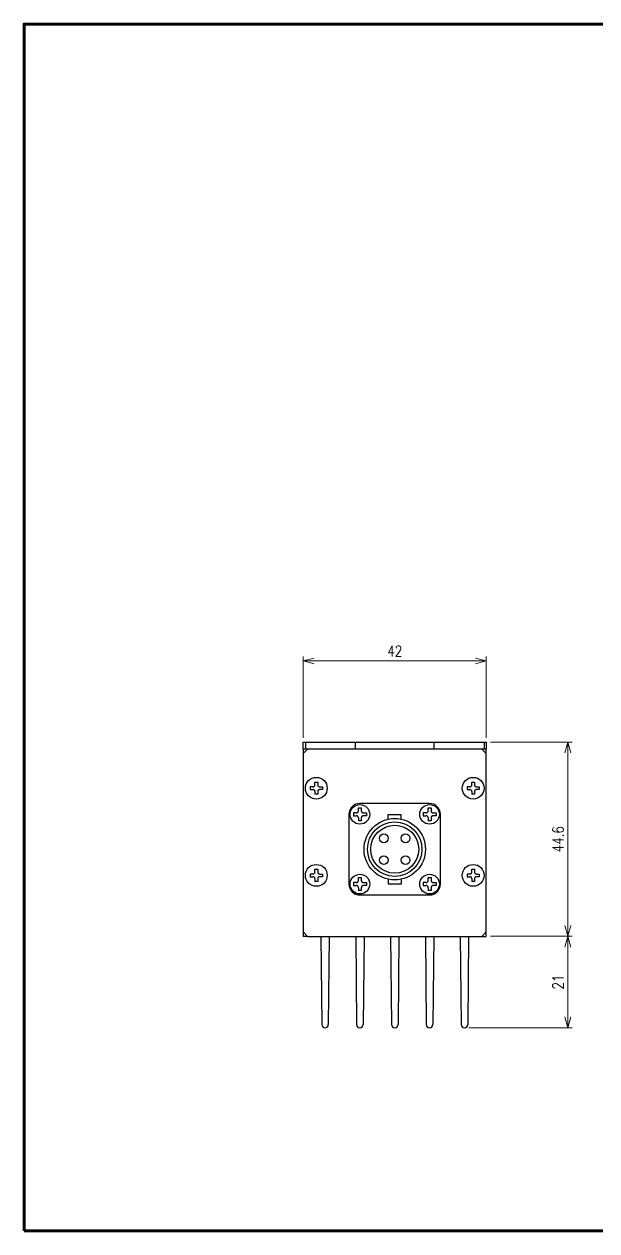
# Model space of a CAD drawing. Header units: millimetres. Extents: x 4 to 387, y 0 to 281.
# Drawn here: x 4 to 135.5, y 4 to 281 of the extents above; entities that cross this region are included whole.
import ezdxf

# ---------------------------------------------------------------- set-up
doc = ezdxf.new("R2010")
doc.units = ezdxf.units.MM
doc.linetypes.add('C6CONTINUOUS', pattern=[0])
doc.linetypes.add('C6DOT', pattern=[16, 8, -8])
doc.layers.get('0').update_dxf_attribs({"lineweight": 30})
doc.layers.get('Defpoints').update_dxf_attribs({"lineweight": 9})
doc.layers.add('2KD_寸法１', color=7, linetype='Continuous', lineweight=15)
doc.layers.add('AUX', color=7, linetype='Continuous', lineweight=40)
doc.styles.get("Standard").update_dxf_attribs({"font": 'simplex.shx', "width": 0.8, "bigfont": 'extfont.shx'})
doc.dimstyles.new('KD-STD', dxfattribs={"dimscale": 0, "dimtxt": 2.5, "dimasz": 2.5, "dimexe": 1, "dimexo": 1, "dimgap": 1, "dimtad": 1, "dimdsep": 46, "dimtxsty": 'Standard', "dimblk": 'OPEN30', "dimcen": 0, "dimadec": 0, "dimazin": 0, "dimtfac": 1, "dimtmove": 0, "dimatfit": 3, "dimldrblk": 'OPEN30', "dimfxl": 1, "dimtfill": 1, "dimtolj": 1, "dimtzin": 0, "dimlwd": 15, "dimlwe": 15, "dimarcsym": 0})

# ---------------------------------------------------------------- blocks, each defined once
blk = doc.blocks.new('_Open30')
at = {"lineweight": -2}
for p, q in [((-1, 0.27), (0, 0)), ((0, 0), (-1, -0.27)), ((0, 0), (-1, 0))]:
    blk.add_line(p, q, dxfattribs=at)
blk = doc.blocks.new('*D34')
at = {"layer": '2KD_寸法１', "color": 0, "lineweight": 15}
for p, q in [((68.07, 117.21), (68.07, 135.82)), ((110.07, 117.21), (110.07, 135.82)), ((70.57, 134.82), (107.57, 134.82))]:
    blk.add_line(p, q, dxfattribs=at)
at = {"layer": 'Defpoints', "color": 0}
for p in [(110.07, 134.82), (68.07, 116.21), (110.07, 116.21)]:
    blk.add_point(p, dxfattribs=at)
at = {"layer": '2KD_寸法１', "color": 0, "lineweight": 15, "xscale": 2.5, "yscale": 2.5, "zscale": 2.5, "rotation": 180}
blk.add_blockref('_Open30', (68.07, 134.82), dxfattribs=at)
at = {"layer": '2KD_寸法１', "color": 0, "lineweight": 15, "xscale": 2.5, "yscale": 2.5, "zscale": 2.5}
blk.add_blockref('_Open30', (110.07, 134.82), dxfattribs=at)
at = {"layer": '2KD_寸法１', "color": 0, "insert": (89.07, 137.07), "char_height": 2.5, "attachment_point": 5, "bg_fill": 3, "box_fill_scale": 1.1, "bg_fill_color": 9, "bg_fill_true_color": 13158600, "bg_fill_transparency": 4391078}
blk.add_mtext('\\A1;42', dxfattribs=at)
blk = doc.blocks.new('*D35')
at = {"layer": '2KD_寸法１', "color": 0, "lineweight": 15}
for p, q in [((111.07, 116.21), (129.81, 116.21)), ((128.81, 113.71), (128.81, 74.11)), ((111.07, 71.61), (129.81, 71.61))]:
    blk.add_line(p, q, dxfattribs=at)
at = {"layer": 'Defpoints', "color": 0}
for p in [(110.07, 116.21), (110.07, 71.61), (128.81, 71.61)]:
    blk.add_point(p, dxfattribs=at)
at = {"layer": '2KD_寸法１', "color": 0, "lineweight": 15, "xscale": 2.5, "yscale": 2.5, "zscale": 2.5}
for p, rotation in [((128.81, 116.21), 90), ((128.81, 71.61), 270)]:
    blk.add_blockref('_Open30', p, dxfattribs=dict(at, rotation=rotation))
at = {"layer": '2KD_寸法１', "color": 0, "insert": (126.56, 93.91), "char_height": 2.5, "attachment_point": 5, "rotation": 90, "bg_fill": 3, "box_fill_scale": 1.1, "bg_fill_color": 9, "bg_fill_true_color": 13158600, "bg_fill_transparency": 4390918}
blk.add_mtext('\\A1;44.6', dxfattribs=at)
blk = doc.blocks.new('*D36')
at = {"layer": '2KD_寸法１', "color": 0, "lineweight": 15}
for p, q in [((111.07, 71.61), (129.81, 71.61)), ((128.81, 69.11), (128.81, 53.11)), ((106.07, 50.61), (129.81, 50.61))]:
    blk.add_line(p, q, dxfattribs=at)
at = {"layer": 'Defpoints', "color": 0}
for p in [(110.07, 71.61), (105.07, 50.61), (128.81, 50.61)]:
    blk.add_point(p, dxfattribs=at)
at = {"layer": '2KD_寸法１', "color": 0, "lineweight": 15, "xscale": 2.5, "yscale": 2.5, "zscale": 2.5}
for p, rotation in [((128.81, 71.61), 90), ((128.81, 50.61), 270)]:
    blk.add_blockref('_Open30', p, dxfattribs=dict(at, rotation=rotation))
at = {"layer": '2KD_寸法１', "color": 0, "insert": (126.56, 61.11), "char_height": 2.5, "attachment_point": 5, "rotation": 90, "bg_fill": 3, "box_fill_scale": 1.1, "bg_fill_color": 9, "bg_fill_true_color": 13158600, "bg_fill_transparency": 4391034}
blk.add_mtext('\\A1;21', dxfattribs=at)
blk = doc.blocks.new('A$C6B544B36')
at = {"linetype": 'C6CONTINUOUS'}
for p, q in [((-21, 0), (21, 0)), ((-21, -1.6), (-21, 0)), ((-20.5, 0), (-20.5, -1.6)), ((20.5, 0), (20.5, -1.6)), ((21, 0), (21, -1.6)), ((-21, -2.6), (-20, -1.6)), ((21, -1.6), (-21, -1.6)), ((-21, -1.6), (-21, -2.6)), ((-21, -2.6), (-21, -43.6)), ((20, -1.6), (-20, -1.6)), ((20, -1.6), (21, -2.6)), ((21, -2.6), (21, -1.6)), ((21, -43.6), (21, -2.6)), ((-19.4, -10.29), (-19.4, -10.91)), ((-18.78, -10.29), (-19.4, -10.29)), ((-19.4, -10.91), (-18.78, -10.91)), ((-18.31, -9.82), (-18.31, -9.2)), ((-18.31, -9.2), (-17.69, -9.2)), ((-17.69, -9.2), (-17.69, -9.82)), ((-17.22, -10.29), (-16.6, -10.29)), ((-16.6, -10.91), (-17.22, -10.91)), ((-16.6, -10.29), (-16.6, -10.91)), ((16.6, -10.29), (16.6, -10.91)), ((17.22, -10.29), (16.6, -10.29)), ((16.6, -10.91), (17.22, -10.91)), ((17.69, -9.82), (17.69, -9.2)), ((17.69, -9.2), (18.31, -9.2)), ((18.31, -9.2), (18.31, -9.82)), ((18.78, -10.29), (19.4, -10.29)), ((19.4, -10.91), (18.78, -10.91)), ((19.4, -10.29), (19.4, -10.91)), ((-18.31, -11.38), (-18.31, -12)), ((-17.69, -12), (-18.31, -12)), ((-17.69, -11.38), (-17.69, -12)), ((17.69, -11.38), (17.69, -12)), ((18.31, -12), (17.69, -12)), ((18.31, -11.38), (18.31, -12)), ((-10.5, -16.6), (-10.5, -32.6)), ((-9.5, -16.27), (-9.5, -16.93)), ((-8.83, -16.27), (-9.5, -16.27)), ((-8.33, -15.1), (-7.67, -15.1)), ((-8.33, -15.77), (-8.33, -15.1)), ((8, -14.1), (-8, -14.1)), ((-7.67, -15.1), (-7.67, -15.77)), ((-7.17, -16.27), (-6.5, -16.27)), ((-6.5, -16.27), (-6.5, -16.93)), ((-1.5, -16.6), (1.5, -16.6)), ((-1.5, -17.7), (-1.5, -16.6)), ((1.5, -17.7), (1.5, -16.6)), ((6.5, -16.27), (6.5, -16.93)), ((7.17, -16.27), (6.5, -16.27)), ((7.67, -15.1), (8.33, -15.1)), ((7.67, -15.77), (7.67, -15.1)), ((8.33, -15.1), (8.33, -15.77)), ((8.83, -16.27), (9.5, -16.27)), ((9.5, -16.27), (9.5, -16.93)), ((10.5, -32.6), (10.5, -16.6)), ((-9.5, -16.93), (-8.83, -16.93)), ((-8.33, -17.43), (-8.33, -18.1)), ((-7.67, -18.1), (-8.33, -18.1)), ((-7.67, -17.43), (-7.67, -18.1)), ((-6.5, -16.93), (-7.17, -16.93)), ((6.5, -16.93), (7.17, -16.93)), ((7.67, -17.43), (7.67, -18.1)), ((8.33, -18.1), (7.67, -18.1)), ((8.33, -17.43), (8.33, -18.1)), ((9.5, -16.93), (8.83, -16.93)), ((-19.4, -30.29), (-19.4, -30.91)), ((-18.78, -30.29), (-19.4, -30.29)), ((-18.31, -29.82), (-18.31, -29.2)), ((-18.31, -29.2), (-17.69, -29.2)), ((-17.69, -29.2), (-17.69, -29.82)), ((-17.22, -30.29), (-16.6, -30.29)), ((-16.6, -30.29), (-16.6, -30.91)), ((16.6, -30.29), (16.6, -30.91)), ((17.22, -30.29), (16.6, -30.29)), ((17.69, -29.82), (17.69, -29.2)), ((17.69, -29.2), (18.31, -29.2)), ((18.31, -29.2), (18.31, -29.82)), ((18.78, -30.29), (19.4, -30.29)), ((19.4, -30.29), (19.4, -30.91)), ((-19.4, -30.91), (-18.78, -30.91)), ((-18.31, -31.38), (-18.31, -32)), ((-17.69, -32), (-18.31, -32)), ((-17.69, -31.38), (-17.69, -32)), ((-16.6, -30.91), (-17.22, -30.91)), ((-9.5, -32.27), (-9.5, -32.93)), ((-8.83, -32.27), (-9.5, -32.27)), ((-9.5, -32.93), (-8.83, -32.93)), ((-8.33, -31.1), (-7.67, -31.1)), ((-8.33, -31.77), (-8.33, -31.1)), ((-7.67, -31.1), (-7.67, -31.77)), ((-7.17, -32.27), (-6.5, -32.27)), ((-6.5, -32.93), (-7.17, -32.93)), ((-6.5, -32.27), (-6.5, -32.93)), ((-1.5, -31.5), (-1.5, -32.6)), ((1.5, -32.6), (-1.5, -32.6)), ((1.5, -31.5), (1.5, -32.6)), ((6.5, -32.27), (6.5, -32.93)), ((7.17, -32.27), (6.5, -32.27)), ((6.5, -32.93), (7.17, -32.93)), ((7.67, -31.1), (8.33, -31.1)), ((7.67, -31.77), (7.67, -31.1)), ((8.33, -31.1), (8.33, -31.77)), ((8.83, -32.27), (9.5, -32.27)), ((9.5, -32.93), (8.83, -32.93)), ((9.5, -32.27), (9.5, -32.93)), ((16.6, -30.91), (17.22, -30.91)), ((17.69, -31.38), (17.69, -32)), ((18.31, -32), (17.69, -32)), ((18.31, -31.38), (18.31, -32)), ((19.4, -30.91), (18.78, -30.91)), ((-8.33, -33.43), (-8.33, -34.1)), ((-7.67, -34.1), (-8.33, -34.1)), ((-8, -35.1), (8, -35.1)), ((-7.67, -33.43), (-7.67, -34.1)), ((7.67, -33.43), (7.67, -34.1)), ((8.33, -34.1), (7.67, -34.1)), ((8.33, -33.43), (8.33, -34.1)), ((-21, -43.6), (-20, -44.6)), ((-21, -43.6), (-21, -44.6)), ((20, -44.6), (21, -43.6)), ((21, -44.6), (21, -43.6)), ((-20, -44.6), (-21, -44.6)), ((-20, -44.6), (20, -44.6)), ((-16.96, -44.6), (-16.75, -64.85)), ((-15.04, -44.6), (-15.25, -64.85)), ((-8.96, -44.6), (-8.75, -64.85)), ((-7.04, -44.6), (-7.25, -64.85)), ((-0.96, -44.6), (-0.75, -64.85)), ((0.96, -44.6), (0.75, -64.85)), ((7.04, -44.6), (7.25, -64.85)), ((8.96, -44.6), (8.75, -64.85)), ((15.04, -44.6), (15.25, -64.85)), ((16.96, -44.6), (16.75, -64.85)), ((20, -44.6), (21, -44.6))]:
    blk.add_line(p, q, dxfattribs=at)
at = {"linetype": 'C6DOT'}
for p, q in [((-9, 0), (9, 0)), ((-9, -1.6), (-9, 0)), ((9, 0), (9, -1.6)), ((9, -1.6), (-9, -1.6))]:
    blk.add_line(p, q, dxfattribs=at)
at = {"linetype": 'C6CONTINUOUS'}
for points in [[(-18.78, -10.29), (-18.7, -10.28), (-18.62, -10.26), (-18.54, -10.23), (-18.48, -10.18), (-18.42, -10.12), (-18.37, -10.06), (-18.34, -9.98), (-18.32, -9.9), (-18.31, -9.82)], [(-18.31, -11.38), (-18.32, -11.3), (-18.34, -11.22), (-18.37, -11.14), (-18.42, -11.08), (-18.48, -11.02), (-18.54, -10.97), (-18.62, -10.94), (-18.7, -10.92), (-18.78, -10.91)], [(-17.69, -9.82), (-17.68, -9.9), (-17.66, -9.98), (-17.63, -10.06), (-17.58, -10.12), (-17.52, -10.18), (-17.46, -10.23), (-17.38, -10.26), (-17.3, -10.28), (-17.22, -10.29)], [(-17.22, -10.91), (-17.3, -10.92), (-17.38, -10.94), (-17.46, -10.97), (-17.52, -11.02), (-17.58, -11.08), (-17.63, -11.14), (-17.66, -11.22), (-17.68, -11.3), (-17.69, -11.38)], [(17.22, -10.29), (17.3, -10.28), (17.38, -10.26), (17.46, -10.23), (17.52, -10.18), (17.58, -10.12), (17.63, -10.06), (17.66, -9.98), (17.68, -9.9), (17.69, -9.82)], [(17.69, -11.38), (17.68, -11.3), (17.66, -11.22), (17.63, -11.14), (17.58, -11.08), (17.52, -11.02), (17.46, -10.97), (17.38, -10.94), (17.3, -10.92), (17.22, -10.91)], [(18.31, -9.82), (18.32, -9.9), (18.34, -9.98), (18.37, -10.06), (18.42, -10.12), (18.48, -10.18), (18.54, -10.23), (18.62, -10.26), (18.7, -10.28), (18.78, -10.29)], [(18.78, -10.91), (18.7, -10.92), (18.62, -10.94), (18.54, -10.97), (18.48, -11.02), (18.42, -11.08), (18.37, -11.14), (18.34, -11.22), (18.32, -11.3), (18.31, -11.38)], [(-8.83, -16.27), (-8.75, -16.26), (-8.66, -16.24), (-8.58, -16.2), (-8.51, -16.15), (-8.45, -16.09), (-8.4, -16.02), (-8.36, -15.94), (-8.34, -15.85), (-8.33, -15.77)], [(-7.67, -15.77), (-7.66, -15.85), (-7.64, -15.94), (-7.6, -16.02), (-7.55, -16.09), (-7.49, -16.15), (-7.42, -16.2), (-7.34, -16.24), (-7.25, -16.26), (-7.17, -16.27)], [(7.17, -16.27), (7.25, -16.26), (7.34, -16.24), (7.42, -16.2), (7.49, -16.15), (7.55, -16.09), (7.6, -16.02), (7.64, -15.94), (7.66, -15.85), (7.67, -15.77)], [(8.33, -15.77), (8.34, -15.85), (8.36, -15.94), (8.4, -16.02), (8.45, -16.09), (8.51, -16.15), (8.58, -16.2), (8.66, -16.24), (8.75, -16.26), (8.83, -16.27)], [(-8.33, -17.43), (-8.34, -17.35), (-8.36, -17.26), (-8.4, -17.18), (-8.45, -17.11), (-8.51, -17.05), (-8.58, -17), (-8.66, -16.96), (-8.75, -16.94), (-8.83, -16.93)], [(-7.17, -16.93), (-7.25, -16.94), (-7.34, -16.96), (-7.42, -17), (-7.49, -17.05), (-7.55, -17.11), (-7.6, -17.18), (-7.64, -17.26), (-7.66, -17.35), (-7.67, -17.43)], [(7.67, -17.43), (7.66, -17.35), (7.64, -17.26), (7.6, -17.18), (7.55, -17.11), (7.49, -17.05), (7.42, -17), (7.34, -16.96), (7.25, -16.94), (7.17, -16.93)], [(8.83, -16.93), (8.75, -16.94), (8.66, -16.96), (8.58, -17), (8.51, -17.05), (8.45, -17.11), (8.4, -17.18), (8.36, -17.26), (8.34, -17.35), (8.33, -17.43)], [(-18.78, -30.29), (-18.7, -30.28), (-18.62, -30.26), (-18.54, -30.23), (-18.48, -30.18), (-18.42, -30.12), (-18.37, -30.06), (-18.34, -29.98), (-18.32, -29.9), (-18.31, -29.82)], [(-17.69, -29.82), (-17.68, -29.9), (-17.66, -29.98), (-17.63, -30.06), (-17.58, -30.12), (-17.52, -30.18), (-17.46, -30.23), (-17.38, -30.26), (-17.3, -30.28), (-17.22, -30.29)], [(17.22, -30.29), (17.3, -30.28), (17.38, -30.26), (17.46, -30.23), (17.52, -30.18), (17.58, -30.12), (17.63, -30.06), (17.66, -29.98), (17.68, -29.9), (17.69, -29.82)], [(18.31, -29.82), (18.32, -29.9), (18.34, -29.98), (18.37, -30.06), (18.42, -30.12), (18.48, -30.18), (18.54, -30.23), (18.62, -30.26), (18.7, -30.28), (18.78, -30.29)], [(-18.31, -31.38), (-18.32, -31.3), (-18.34, -31.22), (-18.37, -31.14), (-18.42, -31.08), (-18.48, -31.02), (-18.54, -30.97), (-18.62, -30.94), (-18.7, -30.92), (-18.78, -30.91)], [(-17.22, -30.91), (-17.3, -30.92), (-17.38, -30.94), (-17.46, -30.97), (-17.52, -31.02), (-17.58, -31.08), (-17.63, -31.14), (-17.66, -31.22), (-17.68, -31.3), (-17.69, -31.38)], [(-8.83, -32.27), (-8.75, -32.26), (-8.66, -32.24), (-8.58, -32.2), (-8.51, -32.15), (-8.45, -32.09), (-8.4, -32.02), (-8.36, -31.94), (-8.34, -31.85), (-8.33, -31.77)], [(-8.33, -33.43), (-8.34, -33.35), (-8.36, -33.26), (-8.4, -33.18), (-8.45, -33.11), (-8.51, -33.05), (-8.58, -33), (-8.66, -32.96), (-8.75, -32.94), (-8.83, -32.93)], [(-7.67, -31.77), (-7.66, -31.85), (-7.64, -31.94), (-7.6, -32.02), (-7.55, -32.09), (-7.49, -32.15), (-7.42, -32.2), (-7.34, -32.24), (-7.25, -32.26), (-7.17, -32.27)], [(-7.17, -32.93), (-7.25, -32.94), (-7.34, -32.96), (-7.42, -33), (-7.49, -33.05), (-7.55, -33.11), (-7.6, -33.18), (-7.64, -33.26), (-7.66, -33.35), (-7.67, -33.43)], [(7.17, -32.27), (7.25, -32.26), (7.34, -32.24), (7.42, -32.2), (7.49, -32.15), (7.55, -32.09), (7.6, -32.02), (7.64, -31.94), (7.66, -31.85), (7.67, -31.77)], [(7.67, -33.43), (7.66, -33.35), (7.64, -33.26), (7.6, -33.18), (7.55, -33.11), (7.49, -33.05), (7.42, -33), (7.34, -32.96), (7.25, -32.94), (7.17, -32.93)], [(8.33, -31.77), (8.34, -31.85), (8.36, -31.94), (8.4, -32.02), (8.45, -32.09), (8.51, -32.15), (8.58, -32.2), (8.66, -32.24), (8.75, -32.26), (8.83, -32.27)], [(8.83, -32.93), (8.75, -32.94), (8.66, -32.96), (8.58, -33), (8.51, -33.05), (8.45, -33.11), (8.4, -33.18), (8.36, -33.26), (8.34, -33.35), (8.33, -33.43)], [(17.69, -31.38), (17.68, -31.3), (17.66, -31.22), (17.63, -31.14), (17.58, -31.08), (17.52, -31.02), (17.46, -30.97), (17.38, -30.94), (17.3, -30.92), (17.22, -30.91)], [(18.78, -30.91), (18.7, -30.92), (18.62, -30.94), (18.54, -30.97), (18.48, -31.02), (18.42, -31.08), (18.37, -31.14), (18.34, -31.22), (18.32, -31.3), (18.31, -31.38)]]:
    blk.add_lwpolyline(points, dxfattribs=at)
for centre, radius in [((-18, -10.6), 2.5), ((18, -10.6), 2.5), ((-8, -16.6), 2.25), ((8, -16.6), 2.25), ((0, -24.6), 7.05), ((0, -24.6), 6.25), ((0, -24.6), 5.5), ((-2.5, -22.1), 1), ((-2.5, -22.1), 1), ((2.5, -22.1), 1), ((-2.5, -27.1), 1), ((2.5, -27.1), 1), ((-18, -30.6), 2.5), ((-8, -32.6), 2.25), ((8, -32.6), 2.25), ((18, -30.6), 2.5)]:
    blk.add_circle(centre, radius, dxfattribs=at)
for centre, radius, start, end in [((-8, -16.6), 2.5, 90, 180), ((8, -16.6), 2.5, 0, 90), ((-8, -32.6), 2.5, 180, 270), ((8, -32.6), 2.5, 270, 0), ((-16, -64.85), 0.75, 180, 0), ((-8, -64.85), 0.75, 180, 0), ((0, -64.85), 0.75, 180, 0), ((8, -64.85), 0.75, 180, 0), ((16, -64.85), 0.75, 180, 0)]:
    blk.add_arc(centre, radius, start, end, dxfattribs=at)

msp = doc.modelspace()

# ---------------------------------------------------------------- linework, layer by layer
at = {"layer": 'AUX', "lineweight": 70}
msp.add_lwpolyline([(4, 4), (387, 4), (387, 281), (4, 281)], close=True, dxfattribs=at)

# ---------------------------------------------------------------- next in the draw order: dimensions: what is measured, and where the dimension line sits
at = {"layer": '2KD_寸法１'}
dim = msp.add_linear_dim(base=(110.06762, 134.81553), p1=(68.06762, 116.20527), p2=(110.06762, 116.20527), dimstyle='KD-STD', override={"dimscale": 1}, dxfattribs=at)
dim.commit()
dim.dimension.update_dxf_attribs({"geometry": '*D34', "text_midpoint": (89.06762, 137.06553)})

# ---------------------------------------------------------------- next in the draw order: dimensions: what is measured, and where the dimension line sits
dim = msp.add_linear_dim(base=(128.80599, 71.60527), p1=(110.06762, 116.20527), p2=(110.06762, 71.60527), angle=90, dimstyle='KD-STD', override={"dimscale": 1}, dxfattribs=at)
dim.commit()
dim.dimension.update_dxf_attribs({"geometry": '*D35', "text_midpoint": (126.55599, 93.90527)})

# ---------------------------------------------------------------- next in the draw order: dimensions: what is measured, and where the dimension line sits
dim = msp.add_linear_dim(base=(128.80599, 50.60527), p1=(110.06762, 71.60527), p2=(105.06762, 50.60527), angle=90, dimstyle='KD-STD', override={"dimscale": 1}, dxfattribs=at)
dim.commit()
dim.dimension.update_dxf_attribs({"geometry": '*D36', "text_midpoint": (126.55599, 61.10527)})

# ---------------------------------------------------------------- next in the draw order: block references
msp.add_blockref('A$C6B544B36', (89.06762, 116.20527))

doc.saveas('drawing.dxf')
